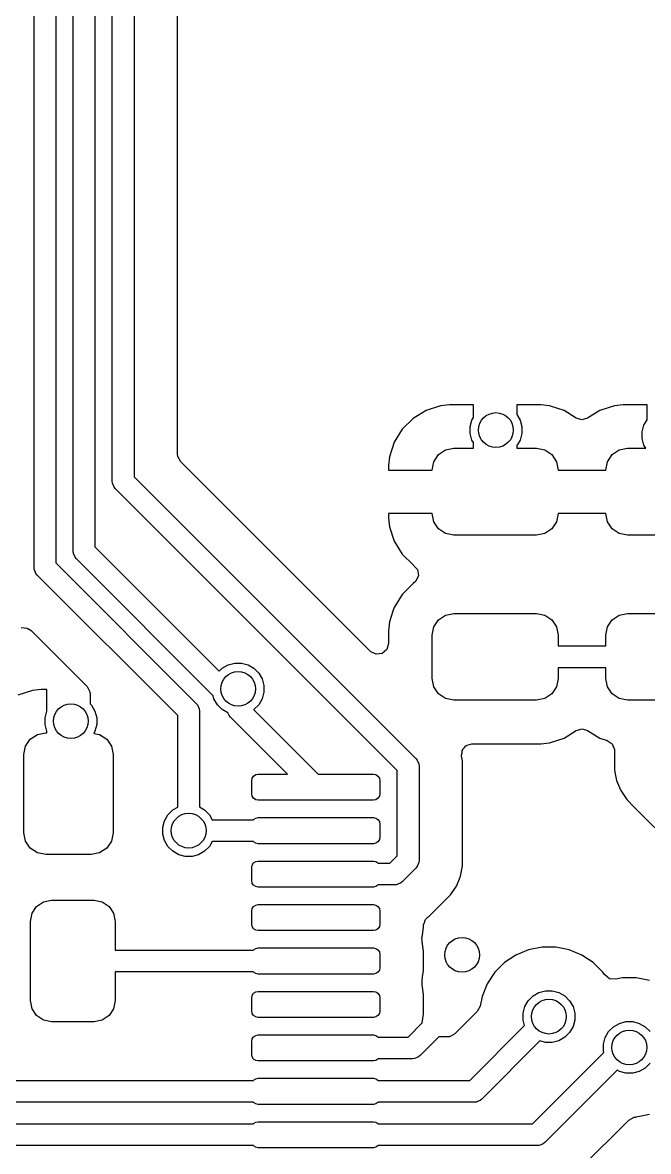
# Model space of a CAD drawing. Header units: inches. Extents: x 1.91 to 4.47, y -4.27 to -2.07.
# Drawn here: x 2.317 to 2.601, y -3.226 to -2.715 of the extents above; entities that cross this region are included whole.
import ezdxf

# ---------------------------------------------------------------- set-up
doc = ezdxf.new("R2010")
doc.units = ezdxf.units.IN
doc.header["$MEASUREMENT"] = 0
doc.layers.add('BLACK', color=250, linetype='CONTINUOUS')

msp = doc.modelspace()

# ---------------------------------------------------------------- linework, layer by layer
at = {"layer": 'BLACK', "linetype": 'CONTINUOUS'}
for p, q in [((2.32269, -2.96147), (2.32269, -2.33282)), ((2.33254, -2.33563), (2.33254, -2.95943)), ((2.34041, -2.95413), (2.34041, -2.34843)), ((2.35025, -2.35335), (2.35025, -2.9521)), ((2.35813, -2.92239), (2.35813, -2.37364)), ((2.36797, -2.37856), (2.36797, -2.92035)), ((2.38767, -2.91016), (2.38767, -2.65945)), ((2.50678, -2.88821), (2.50023, -2.89038)), ((2.51083, -2.8878), (2.50678, -2.88821)), ((2.52165, -2.8878), (2.51083, -2.8878)), ((2.51083, -2.8878), (2.51083, -2.8878)), ((2.52165, -2.89352), (2.52165, -2.8878)), ((2.55216, -2.8878), (2.54134, -2.8878)), ((2.54134, -2.8878), (2.54134, -2.89216)), ((2.55621, -2.88821), (2.55216, -2.8878)), ((2.56276, -2.89038), (2.55621, -2.88821)), ((2.55621, -2.88821), (2.55621, -2.88821)), ((2.58552, -2.88821), (2.57897, -2.89038)), ((2.58957, -2.8878), (2.58552, -2.88821)), ((2.60039, -2.8878), (2.58957, -2.8878)), ((2.58957, -2.8878), (2.58957, -2.8878)), ((2.60039, -2.89452), (2.60039, -2.8878)), ((2.49436, -2.894), (2.48948, -2.89888)), ((2.50023, -2.89038), (2.49436, -2.894)), ((2.50023, -2.89038), (2.50023, -2.89038)), ((2.52098, -2.89469), (2.52165, -2.89352)), ((2.54134, -2.89216), (2.5428, -2.89469)), ((2.5683, -2.8938), (2.56276, -2.89038)), ((2.56276, -2.89038), (2.56276, -2.89038)), ((2.57078, -2.89452), (2.5683, -2.8938)), ((2.57343, -2.8938), (2.57078, -2.89452)), ((2.57897, -2.89038), (2.57343, -2.8938)), ((2.57897, -2.89038), (2.57897, -2.89038)), ((2.59893, -2.89705), (2.60039, -2.89452)), ((2.48948, -2.89888), (2.48585, -2.90476)), ((2.52018, -2.89767), (2.52098, -2.89469)), ((2.52018, -2.90075), (2.52018, -2.89767)), ((2.5428, -2.89469), (2.5436, -2.89767)), ((2.5436, -2.89767), (2.5436, -2.90075)), ((2.59813, -2.90003), (2.59893, -2.89705)), ((2.48585, -2.90476), (2.48368, -2.91131)), ((2.48585, -2.90476), (2.48585, -2.90476)), ((2.52098, -2.90373), (2.52018, -2.90075)), ((2.52165, -2.9049), (2.52098, -2.90373)), ((2.52165, -2.90748), (2.52165, -2.9049)), ((2.5428, -2.90373), (2.54134, -2.90627)), ((2.5436, -2.90075), (2.5428, -2.90373)), ((2.59813, -2.90312), (2.59813, -2.90003)), ((2.59893, -2.90609), (2.59813, -2.90312)), ((2.50584, -2.91036), (2.50903, -2.90823)), ((2.50903, -2.90823), (2.5128, -2.90748)), ((2.5128, -2.90748), (2.52165, -2.90748)), ((2.54134, -2.90627), (2.54134, -2.90748)), ((2.54134, -2.90748), (2.5502, -2.90748)), ((2.5502, -2.90748), (2.55396, -2.90823)), ((2.55396, -2.90823), (2.55716, -2.91036)), ((2.58458, -2.91036), (2.58777, -2.90823)), ((2.58777, -2.90823), (2.59154, -2.90748)), ((2.59154, -2.90748), (2.59973, -2.90748)), ((2.59973, -2.90748), (2.59893, -2.90609)), ((2.38778, -2.9112), (2.38767, -2.91016)), ((2.3891, -2.91362), (2.38778, -2.9112)), ((2.39084, -2.91535), (2.3891, -2.91362)), ((2.48368, -2.91131), (2.48327, -2.91535)), ((2.48368, -2.91131), (2.48368, -2.91131)), ((2.50295, -2.91732), (2.5037, -2.91356)), ((2.5037, -2.91356), (2.50584, -2.91036)), ((2.55716, -2.91036), (2.55929, -2.91356)), ((2.55929, -2.91356), (2.56004, -2.91732)), ((2.58169, -2.91732), (2.58244, -2.91356)), ((2.58244, -2.91356), (2.58458, -2.91036)), ((2.47491, -2.99943), (2.39084, -2.91535)), ((2.48327, -2.91535), (2.48327, -2.91732)), ((2.48327, -2.91732), (2.50295, -2.91732)), ((2.56004, -2.91732), (2.58169, -2.91732)), ((2.35822, -2.92335), (2.35813, -2.92239)), ((2.35896, -2.92512), (2.35822, -2.92335)), ((2.35957, -2.92587), (2.35896, -2.92512)), ((2.35896, -2.92512), (2.35896, -2.92512)), ((2.36797, -2.92035), (2.49561, -3.04799)), ((2.4872, -3.0535), (2.35957, -2.92587)), ((2.50295, -2.93701), (2.48327, -2.93701)), ((2.48327, -2.93701), (2.48327, -2.93898)), ((2.48327, -2.93898), (2.48368, -2.94302)), ((2.5037, -2.94077), (2.50295, -2.93701)), ((2.56004, -2.93701), (2.55929, -2.94077)), ((2.58169, -2.93701), (2.56004, -2.93701)), ((2.58244, -2.94077), (2.58169, -2.93701)), ((2.48368, -2.94302), (2.48585, -2.94957)), ((2.50584, -2.94397), (2.5037, -2.94077)), ((2.50903, -2.9461), (2.50584, -2.94397)), ((2.55716, -2.94397), (2.55396, -2.9461)), ((2.55929, -2.94077), (2.55716, -2.94397)), ((2.58458, -2.94397), (2.58244, -2.94077)), ((2.58777, -2.9461), (2.58458, -2.94397)), ((2.48585, -2.94957), (2.48585, -2.94957)), ((2.48585, -2.94957), (2.48948, -2.95545)), ((2.5128, -2.94685), (2.50903, -2.9461)), ((2.5502, -2.94685), (2.5128, -2.94685)), ((2.55396, -2.9461), (2.5502, -2.94685)), ((2.59154, -2.94685), (2.58777, -2.9461)), ((2.62894, -2.94685), (2.59154, -2.94685)), ((2.3405, -2.95509), (2.34041, -2.95413)), ((2.34124, -2.95687), (2.3405, -2.95509)), ((2.35025, -2.9521), (2.4066, -3.00844)), ((2.48948, -2.95545), (2.49436, -2.96033)), ((2.33254, -2.95943), (2.39614, -3.02304)), ((2.34185, -2.95761), (2.34124, -2.95687)), ((2.34124, -2.95687), (2.34124, -2.95687)), ((2.40381, -3.01957), (2.34185, -2.95761)), ((2.49436, -2.96033), (2.49436, -2.96033)), ((2.49436, -2.96033), (2.49447, -2.9604)), ((2.49447, -2.9604), (2.49454, -2.96047)), ((2.49454, -2.96047), (2.49458, -2.9605)), ((2.49458, -2.9605), (2.49457, -2.96051)), ((2.49457, -2.96051), (2.49631, -2.96245)), ((2.32279, -2.96243), (2.32269, -2.96147)), ((2.32282, -2.96252), (2.32279, -2.96243)), ((2.32279, -2.96243), (2.32279, -2.96243)), ((2.32352, -2.96421), (2.32282, -2.96252)), ((2.32413, -2.96495), (2.32352, -2.96421)), ((2.32352, -2.96421), (2.32352, -2.96421)), ((2.38774, -3.02855), (2.32413, -2.96495)), ((2.49676, -2.96516), (2.49566, -2.96768)), ((2.49631, -2.96245), (2.49676, -2.96516)), ((2.49434, -2.96879), (2.48946, -2.97367)), ((2.49447, -2.96871), (2.49434, -2.96879)), ((2.49434, -2.96879), (2.49434, -2.96879)), ((2.49566, -2.96768), (2.49447, -2.96871)), ((2.48946, -2.97367), (2.48583, -2.97955)), ((2.48524, -2.98133), (2.48366, -2.98611)), ((2.48583, -2.97955), (2.48524, -2.98133)), ((2.48583, -2.97955), (2.48583, -2.97955)), ((2.48366, -2.98611), (2.48325, -2.99016)), ((2.48366, -2.98611), (2.48366, -2.98611)), ((2.48366, -2.98611), (2.48366, -2.98611)), ((2.5037, -2.98836), (2.50584, -2.98517)), ((2.50584, -2.98517), (2.50903, -2.98303)), ((2.50903, -2.98303), (2.5128, -2.98228)), ((2.5128, -2.98228), (2.5502, -2.98228)), ((2.5502, -2.98228), (2.55396, -2.98303)), ((2.55396, -2.98303), (2.55716, -2.98517)), ((2.55716, -2.98517), (2.55929, -2.98836)), ((2.58244, -2.98836), (2.58458, -2.98517)), ((2.58458, -2.98517), (2.58777, -2.98303)), ((2.58777, -2.98303), (2.59154, -2.98228)), ((2.59154, -2.98228), (2.62894, -2.98228)), ((2.31688, -2.98873), (2.31962, -2.98893)), ((2.31962, -2.98893), (2.32137, -2.99005)), ((2.32137, -2.99005), (2.3467, -3.01538)), ((2.48325, -2.99016), (2.48325, -2.99598)), ((2.50295, -2.99213), (2.5037, -2.98836)), ((2.55929, -2.98836), (2.56004, -2.99213)), ((2.58169, -2.99213), (2.58244, -2.98836)), ((2.48325, -2.99598), (2.48247, -2.99862)), ((2.50295, -3.01181), (2.50295, -2.99213)), ((2.56004, -2.99213), (2.56004, -2.99705)), ((2.58169, -2.99705), (2.58169, -2.99213)), ((2.47517, -2.99967), (2.47491, -2.99943)), ((2.47767, -3.00081), (2.47517, -2.99967)), ((2.48039, -3.00042), (2.47767, -3.00081)), ((2.48247, -2.99862), (2.48039, -3.00042)), ((2.56004, -2.99705), (2.58169, -2.99705)), ((2.4066, -3.00844), (2.40792, -3.00712)), ((2.40792, -3.00712), (2.41059, -3.00558)), ((2.41059, -3.00558), (2.41356, -3.00478)), ((2.41356, -3.00478), (2.41665, -3.00478)), ((2.41665, -3.00478), (2.41963, -3.00558)), ((2.41963, -3.00558), (2.4223, -3.00712)), ((2.4223, -3.00712), (2.42448, -3.0093)), ((2.58169, -3.00689), (2.56004, -3.00689)), ((2.56004, -3.00689), (2.56004, -3.01181)), ((2.58169, -3.01181), (2.58169, -3.00689)), ((2.42448, -3.0093), (2.42602, -3.01197)), ((2.42602, -3.01197), (2.42682, -3.01495)), ((2.5037, -3.01558), (2.50295, -3.01181)), ((2.56004, -3.01181), (2.55929, -3.01558)), ((2.58244, -3.01558), (2.58169, -3.01181)), ((2.32194, -3.01715), (2.31539, -3.01932)), ((2.32598, -3.01673), (2.32194, -3.01715)), ((2.32599, -3.01673), (2.32598, -3.01673)), ((2.32844, -3.01673), (2.32599, -3.01673)), ((2.32844, -3.02663), (2.32844, -3.01673)), ((2.32844, -3.01673), (2.32844, -3.01673)), ((2.3467, -3.01538), (2.34802, -3.0178)), ((2.42682, -3.01495), (2.42682, -3.01803)), ((2.50584, -3.01877), (2.5037, -3.01558)), ((2.55929, -3.01558), (2.55716, -3.01877)), ((2.58458, -3.01877), (2.58244, -3.01558)), ((2.34802, -3.0178), (2.34813, -3.01884)), ((2.34813, -3.01884), (2.34813, -3.0233)), ((2.40419, -3.02101), (2.40381, -3.01957)), ((2.40574, -3.02368), (2.40419, -3.02101)), ((2.42602, -3.02101), (2.42448, -3.02368)), ((2.42682, -3.01803), (2.42602, -3.02101)), ((2.50903, -3.0209), (2.50584, -3.01877)), ((2.5128, -3.02165), (2.50903, -3.0209)), ((2.5502, -3.02165), (2.5128, -3.02165)), ((2.55396, -3.0209), (2.5502, -3.02165)), ((2.55716, -3.01877), (2.55396, -3.0209)), ((2.58777, -3.0209), (2.58458, -3.01877)), ((2.59154, -3.02165), (2.58777, -3.0209)), ((2.60531, -3.02165), (2.59154, -3.02165)), ((2.32766, -3.02956), (2.32844, -3.02663)), ((2.34813, -3.0233), (2.34874, -3.02391)), ((2.34874, -3.02391), (2.35028, -3.02658)), ((2.35028, -3.02658), (2.35108, -3.02956)), ((2.39614, -3.02304), (2.39675, -3.02378)), ((2.39675, -3.02378), (2.39675, -3.02378)), ((2.39675, -3.02378), (2.39748, -3.02556)), ((2.39748, -3.02556), (2.39758, -3.02652)), ((2.39758, -3.02652), (2.39758, -3.06999)), ((2.40792, -3.02586), (2.40574, -3.02368)), ((2.41051, -3.02736), (2.40792, -3.02586)), ((2.41101, -3.02857), (2.41051, -3.02736)), ((2.4223, -3.02586), (2.42217, -3.02593)), ((2.42217, -3.02593), (2.45135, -3.05512)), ((2.42448, -3.02368), (2.4223, -3.02586)), ((2.32766, -3.03264), (2.32766, -3.02956)), ((2.32844, -3.03557), (2.32766, -3.03264)), ((2.35108, -3.03264), (2.35028, -3.03562)), ((2.35108, -3.02956), (2.35108, -3.03264)), ((2.38774, -3.07006), (2.38774, -3.02855)), ((2.41163, -3.02931), (2.41101, -3.02857)), ((2.41101, -3.02857), (2.41101, -3.02857)), ((2.43743, -3.05512), (2.41163, -3.02931)), ((2.32099, -3.0393), (2.32419, -3.03717)), ((2.32419, -3.03717), (2.32795, -3.03642)), ((2.32795, -3.03642), (2.32844, -3.03642)), ((2.32844, -3.03642), (2.32844, -3.03557)), ((2.35028, -3.03562), (2.3497, -3.03663)), ((2.3497, -3.03663), (2.35239, -3.03717)), ((2.35239, -3.03717), (2.35558, -3.0393)), ((2.56277, -3.03877), (2.5683, -3.03536)), ((2.5683, -3.03536), (2.57096, -3.03463)), ((2.57096, -3.03463), (2.57343, -3.03536)), ((2.57343, -3.03536), (2.57896, -3.03877)), ((2.31811, -3.04626), (2.31886, -3.04249)), ((2.31886, -3.04249), (2.32099, -3.0393)), ((2.35558, -3.0393), (2.35772, -3.04249)), ((2.35772, -3.04249), (2.35846, -3.04626)), ((2.51767, -3.04311), (2.51832, -3.04228)), ((2.51832, -3.04228), (2.51864, -3.04217)), ((2.51864, -3.04217), (2.51889, -3.04193)), ((2.51889, -3.04193), (2.51992, -3.04172)), ((2.51992, -3.04172), (2.52091, -3.04137)), ((2.52091, -3.04137), (2.52117, -3.04136)), ((2.52117, -3.04136), (2.55217, -3.04136)), ((2.55217, -3.04136), (2.55621, -3.04094)), ((2.55217, -3.04136), (2.55217, -3.04136)), ((2.55621, -3.04094), (2.56277, -3.03877)), ((2.57896, -3.03877), (2.58226, -3.03987)), ((2.58226, -3.03987), (2.58453, -3.04143)), ((2.58453, -3.04143), (2.58558, -3.04397)), ((2.31811, -3.08169), (2.31811, -3.04626)), ((2.35846, -3.04626), (2.35846, -3.08169)), ((2.49561, -3.04799), (2.49622, -3.04873)), ((2.5163, -3.04652), (2.51654, -3.0455)), ((2.51632, -3.04686), (2.5163, -3.04652)), ((2.51675, -3.04904), (2.51632, -3.04686)), ((2.51654, -3.0455), (2.51663, -3.04445)), ((2.51663, -3.04445), (2.51684, -3.04418)), ((2.51684, -3.04418), (2.51692, -3.04384)), ((2.51692, -3.04384), (2.51767, -3.04311)), ((2.58558, -3.04397), (2.58561, -3.0445)), ((2.58561, -3.0445), (2.58561, -3.04843)), ((2.49622, -3.04873), (2.49695, -3.05051)), ((2.49695, -3.05051), (2.49705, -3.05147)), ((2.49705, -3.05147), (2.49705, -3.09417)), ((2.51675, -3.05389), (2.51675, -3.04904)), ((2.58561, -3.04843), (2.58561, -3.05328)), ((2.42126, -3.05807), (2.42148, -3.05694)), ((2.42126, -3.06398), (2.42126, -3.05807)), ((2.42148, -3.05694), (2.42212, -3.05598)), ((2.42212, -3.05598), (2.42308, -3.05534)), ((2.42308, -3.05534), (2.42421, -3.05512)), ((2.42421, -3.05512), (2.43743, -3.05512)), ((2.45135, -3.05512), (2.47638, -3.05512)), ((2.47638, -3.05512), (2.47751, -3.05534)), ((2.47751, -3.05534), (2.47847, -3.05598)), ((2.47847, -3.05598), (2.47911, -3.05694)), ((2.47911, -3.05694), (2.47933, -3.05807)), ((2.47933, -3.05807), (2.47933, -3.06398)), ((2.4872, -3.09213), (2.4872, -3.0535)), ((2.51675, -3.09659), (2.51675, -3.05389)), ((2.51675, -3.05389), (2.51675, -3.05389)), ((2.58561, -3.05328), (2.58561, -3.05328)), ((2.58561, -3.05328), (2.58561, -3.05328)), ((2.58561, -3.05328), (2.58576, -3.05406)), ((2.58576, -3.05406), (2.58576, -3.05406)), ((2.58576, -3.05406), (2.58579, -3.05418)), ((2.58579, -3.05418), (2.58656, -3.05804)), ((2.58656, -3.05804), (2.58697, -3.05905)), ((2.58697, -3.05905), (2.58787, -3.0612)), ((2.58787, -3.0612), (2.58841, -3.06252)), ((2.58841, -3.06252), (2.58903, -3.06345)), ((2.58903, -3.06345), (2.58903, -3.06345)), ((2.58903, -3.06345), (2.59111, -3.06656)), ((2.42148, -3.06511), (2.42126, -3.06398)), ((2.42212, -3.06606), (2.42148, -3.06511)), ((2.42308, -3.0667), (2.42212, -3.06606)), ((2.42421, -3.06693), (2.42308, -3.0667)), ((2.47638, -3.06693), (2.42421, -3.06693)), ((2.47751, -3.0667), (2.47638, -3.06693)), ((2.47847, -3.06606), (2.47751, -3.0667)), ((2.47911, -3.06511), (2.47847, -3.06606)), ((2.47933, -3.06398), (2.47911, -3.06511)), ((2.59111, -3.06656), (2.59111, -3.06656)), ((2.59111, -3.06656), (2.59471, -3.07016)), ((2.3818, -3.07619), (2.38335, -3.07352)), ((2.38335, -3.07352), (2.38553, -3.07134)), ((2.38553, -3.07134), (2.38774, -3.07006)), ((2.39758, -3.06999), (2.39991, -3.07134)), ((2.39991, -3.07134), (2.40209, -3.07352)), ((2.40209, -3.07352), (2.4034, -3.07579)), ((2.59471, -3.07016), (2.59471, -3.07016)), ((2.59471, -3.07016), (2.62096, -3.09641)), ((2.38101, -3.07917), (2.3818, -3.07619)), ((2.4034, -3.07579), (2.42204, -3.07579)), ((2.42204, -3.07579), (2.42212, -3.07567)), ((2.42212, -3.07567), (2.42308, -3.07503)), ((2.42308, -3.07503), (2.42421, -3.0748)), ((2.42421, -3.0748), (2.47638, -3.0748)), ((2.47638, -3.0748), (2.47751, -3.07503)), ((2.47751, -3.07503), (2.47847, -3.07567)), ((2.47847, -3.07567), (2.47911, -3.07663)), ((2.47911, -3.07663), (2.47933, -3.07776)), ((2.47933, -3.07776), (2.47933, -3.08366)), ((2.31886, -3.08546), (2.31811, -3.08169)), ((2.35846, -3.08169), (2.35772, -3.08546)), ((2.38101, -3.08225), (2.38101, -3.07917)), ((2.3818, -3.08523), (2.38101, -3.08225)), ((2.47933, -3.08366), (2.47911, -3.08479)), ((2.32099, -3.08865), (2.31886, -3.08546)), ((2.32419, -3.09079), (2.32099, -3.08865)), ((2.35558, -3.08865), (2.35239, -3.09079)), ((2.35772, -3.08546), (2.35558, -3.08865)), ((2.38335, -3.0879), (2.3818, -3.08523)), ((2.38553, -3.09008), (2.38335, -3.0879)), ((2.40209, -3.0879), (2.39991, -3.09008)), ((2.4034, -3.08563), (2.40209, -3.0879)), ((2.42204, -3.08563), (2.4034, -3.08563)), ((2.42212, -3.08575), (2.42204, -3.08563)), ((2.42308, -3.08639), (2.42212, -3.08575)), ((2.42421, -3.08661), (2.42308, -3.08639)), ((2.47638, -3.08661), (2.42421, -3.08661)), ((2.47751, -3.08639), (2.47638, -3.08661)), ((2.47847, -3.08575), (2.47751, -3.08639)), ((2.47911, -3.08479), (2.47847, -3.08575)), ((2.32795, -3.09154), (2.32419, -3.09079)), ((2.34862, -3.09154), (2.32795, -3.09154)), ((2.35239, -3.09079), (2.34862, -3.09154)), ((2.3882, -3.09162), (2.38553, -3.09008)), ((2.39117, -3.09242), (2.3882, -3.09162)), ((2.39426, -3.09242), (2.39117, -3.09242)), ((2.39724, -3.09162), (2.39426, -3.09242)), ((2.39991, -3.09008), (2.39724, -3.09162)), ((2.48386, -3.09547), (2.4872, -3.09213)), ((2.42126, -3.09744), (2.42148, -3.09631)), ((2.42126, -3.10335), (2.42126, -3.09744)), ((2.42148, -3.09631), (2.42212, -3.09535)), ((2.42212, -3.09535), (2.42308, -3.09471)), ((2.42308, -3.09471), (2.42421, -3.09449)), ((2.42421, -3.09449), (2.47638, -3.09449)), ((2.47638, -3.09449), (2.47751, -3.09471)), ((2.47751, -3.09471), (2.47847, -3.09535)), ((2.47847, -3.09535), (2.47855, -3.09547)), ((2.47855, -3.09547), (2.48386, -3.09547)), ((2.49561, -3.09765), (2.48938, -3.10387)), ((2.49622, -3.0969), (2.49561, -3.09765)), ((2.49695, -3.09513), (2.49622, -3.0969)), ((2.49705, -3.09417), (2.49695, -3.09513)), ((2.49695, -3.09513), (2.49695, -3.09513)), ((2.51581, -3.10135), (2.51675, -3.09659)), ((2.42148, -3.10448), (2.42126, -3.10335)), ((2.48938, -3.10387), (2.48863, -3.10449)), ((2.51395, -3.10583), (2.51532, -3.10253)), ((2.51532, -3.10253), (2.51581, -3.10135)), ((2.42212, -3.10543), (2.42148, -3.10448)), ((2.42308, -3.10607), (2.42212, -3.10543)), ((2.42421, -3.1063), (2.42308, -3.10607)), ((2.47638, -3.1063), (2.42421, -3.1063)), ((2.47751, -3.10607), (2.47638, -3.1063)), ((2.47847, -3.10543), (2.47751, -3.10607)), ((2.47855, -3.10531), (2.47847, -3.10543)), ((2.4859, -3.10531), (2.47855, -3.10531)), ((2.48686, -3.10522), (2.4859, -3.10531)), ((2.48776, -3.10484), (2.48686, -3.10522)), ((2.48686, -3.10522), (2.48686, -3.10522)), ((2.48863, -3.10449), (2.48776, -3.10484)), ((2.48863, -3.10449), (2.48863, -3.10449)), ((2.51125, -3.10986), (2.51395, -3.10583)), ((2.51395, -3.10583), (2.51395, -3.10583)), ((2.32387, -3.11502), (2.32699, -3.11294)), ((2.32699, -3.11294), (2.33066, -3.1122)), ((2.33066, -3.1122), (2.34985, -3.1122)), ((2.34985, -3.1122), (2.35352, -3.11294)), ((2.35352, -3.11294), (2.35664, -3.11502)), ((2.42212, -3.11504), (2.42308, -3.1144)), ((2.42308, -3.1144), (2.42421, -3.11417)), ((2.42421, -3.11417), (2.47638, -3.11417)), ((2.47638, -3.11417), (2.47751, -3.1144)), ((2.47751, -3.1144), (2.47847, -3.11504)), ((2.5053, -3.11581), (2.50782, -3.11329)), ((2.50782, -3.11329), (2.51125, -3.10986)), ((2.50782, -3.11329), (2.50782, -3.11329)), ((2.32106, -3.1218), (2.32179, -3.11813)), ((2.32179, -3.11813), (2.32387, -3.11502)), ((2.35664, -3.11502), (2.35872, -3.11813)), ((2.35872, -3.11813), (2.35945, -3.1218)), ((2.42126, -3.11713), (2.42148, -3.116)), ((2.42126, -3.12303), (2.42126, -3.11713)), ((2.42148, -3.116), (2.42212, -3.11504)), ((2.47847, -3.11504), (2.47911, -3.116)), ((2.47911, -3.116), (2.47933, -3.11713)), ((2.47933, -3.11713), (2.47933, -3.12303)), ((2.50121, -3.11978), (2.5016, -3.11952)), ((2.5016, -3.11952), (2.50503, -3.11609)), ((2.50503, -3.11609), (2.5053, -3.11581)), ((2.50503, -3.11609), (2.50503, -3.11609)), ((2.5053, -3.11581), (2.5053, -3.11581)), ((2.32106, -3.15773), (2.32106, -3.1218)), ((2.35945, -3.1218), (2.35945, -3.13484)), ((2.42148, -3.12416), (2.42126, -3.12303)), ((2.42212, -3.12512), (2.42148, -3.12416)), ((2.47911, -3.12416), (2.47847, -3.12512)), ((2.47933, -3.12303), (2.47911, -3.12416)), ((2.49845, -3.12895), (2.49904, -3.12452)), ((2.49904, -3.12357), (2.49906, -3.12331)), ((2.49904, -3.12452), (2.49904, -3.12357)), ((2.49906, -3.12331), (2.4995, -3.12227)), ((2.4995, -3.12227), (2.49981, -3.1212)), ((2.49981, -3.1212), (2.50004, -3.12097)), ((2.50004, -3.12097), (2.50013, -3.12077)), ((2.50013, -3.12077), (2.50048, -3.12053)), ((2.50048, -3.12053), (2.50121, -3.11978)), ((2.42308, -3.12576), (2.42212, -3.12512)), ((2.42421, -3.12598), (2.42308, -3.12576)), ((2.47638, -3.12598), (2.42421, -3.12598)), ((2.47751, -3.12576), (2.47638, -3.12598)), ((2.47847, -3.12512), (2.47751, -3.12576)), ((2.49839, -3.12938), (2.49844, -3.12898)), ((2.49848, -3.13057), (2.49839, -3.12938)), ((2.49844, -3.12898), (2.49845, -3.12895)), ((2.35945, -3.13484), (2.42204, -3.13484)), ((2.42204, -3.13484), (2.42212, -3.13472)), ((2.42212, -3.13472), (2.42308, -3.13408)), ((2.42308, -3.13408), (2.42421, -3.13386)), ((2.42421, -3.13386), (2.47638, -3.13386)), ((2.47638, -3.13386), (2.47751, -3.13408)), ((2.47751, -3.13408), (2.47847, -3.13472)), ((2.47847, -3.13472), (2.47911, -3.13568)), ((2.49841, -3.13058), (2.49848, -3.13057)), ((2.49845, -3.1309), (2.49841, -3.13058)), ((2.49904, -3.13533), (2.49845, -3.1309)), ((2.49845, -3.1309), (2.49845, -3.1309)), ((2.5467, -3.13467), (2.54096, -3.13705)), ((2.55279, -3.13346), (2.5467, -3.13467)), ((2.5467, -3.13467), (2.5467, -3.13467)), ((2.559, -3.13346), (2.55279, -3.13346)), ((2.55279, -3.13346), (2.55279, -3.13346)), ((2.56508, -3.13467), (2.559, -3.13346)), ((2.559, -3.13346), (2.559, -3.13346)), ((2.57082, -3.13705), (2.56508, -3.13467)), ((2.56508, -3.13467), (2.56508, -3.13467)), ((2.47911, -3.13568), (2.47933, -3.13681)), ((2.47933, -3.13681), (2.47933, -3.14272)), ((2.49904, -3.1442), (2.49904, -3.13533)), ((2.54096, -3.13705), (2.5358, -3.14049)), ((2.54096, -3.13705), (2.54096, -3.13705)), ((2.57598, -3.14049), (2.57082, -3.13705)), ((2.57082, -3.13705), (2.57082, -3.13705)), ((2.42204, -3.14469), (2.35945, -3.14469)), ((2.35945, -3.14469), (2.35945, -3.15773)), ((2.42212, -3.1448), (2.42204, -3.14469)), ((2.42308, -3.14544), (2.42212, -3.1448)), ((2.47847, -3.1448), (2.47751, -3.14544)), ((2.47911, -3.14385), (2.47847, -3.1448)), ((2.47933, -3.14272), (2.47911, -3.14385)), ((2.4987, -3.14675), (2.49904, -3.1442)), ((2.53141, -3.14488), (2.52796, -3.15005)), ((2.5358, -3.14049), (2.53141, -3.14488)), ((2.53141, -3.14488), (2.53141, -3.14488)), ((2.5358, -3.14049), (2.5358, -3.14049)), ((2.58037, -3.14488), (2.57598, -3.14049)), ((2.57598, -3.14049), (2.57598, -3.14049)), ((2.58108, -3.14595), (2.58037, -3.14488)), ((2.58037, -3.14488), (2.58037, -3.14488)), ((2.42421, -3.14567), (2.42308, -3.14544)), ((2.47638, -3.14567), (2.42421, -3.14567)), ((2.47751, -3.14544), (2.47638, -3.14567)), ((2.49841, -3.14895), (2.4987, -3.14675)), ((2.49853, -3.14896), (2.49841, -3.14895)), ((2.49841, -3.15026), (2.49853, -3.15025)), ((2.49845, -3.15058), (2.49841, -3.15026)), ((2.49853, -3.15025), (2.49853, -3.14896)), ((2.52796, -3.15005), (2.52559, -3.15578)), ((2.52796, -3.15005), (2.52796, -3.15005)), ((2.58118, -3.14609), (2.58108, -3.14595)), ((2.58335, -3.14778), (2.58118, -3.14609)), ((2.58609, -3.14802), (2.58335, -3.14778)), ((2.58921, -3.1474), (2.58609, -3.14802)), ((2.59542, -3.1474), (2.58921, -3.1474)), ((2.58921, -3.1474), (2.58921, -3.1474)), ((2.6015, -3.14861), (2.59542, -3.1474)), ((2.59542, -3.1474), (2.59542, -3.1474)), ((2.42126, -3.1565), (2.42148, -3.15537)), ((2.42148, -3.15537), (2.42212, -3.15441)), ((2.42212, -3.15441), (2.42308, -3.15377)), ((2.42308, -3.15377), (2.42421, -3.15354)), ((2.42421, -3.15354), (2.47638, -3.15354)), ((2.47638, -3.15354), (2.47751, -3.15377)), ((2.47751, -3.15377), (2.47847, -3.15441)), ((2.47847, -3.15441), (2.47911, -3.15537)), ((2.47911, -3.15537), (2.47933, -3.1565)), ((2.49904, -3.15501), (2.49845, -3.15058)), ((2.49845, -3.15058), (2.49845, -3.15058)), ((2.49904, -3.16389), (2.49904, -3.15501)), ((2.5487, -3.1556), (2.55137, -3.15406)), ((2.55137, -3.15406), (2.55435, -3.15326)), ((2.55435, -3.15326), (2.55743, -3.15326)), ((2.55743, -3.15326), (2.56041, -3.15406)), ((2.56041, -3.15406), (2.56308, -3.1556)), ((2.32179, -3.1614), (2.32106, -3.15773)), ((2.35945, -3.15773), (2.35872, -3.1614)), ((2.42126, -3.1624), (2.42126, -3.1565)), ((2.47933, -3.1565), (2.47933, -3.1624)), ((2.52472, -3.16016), (2.52344, -3.1626)), ((2.52559, -3.15578), (2.52472, -3.16016)), ((2.52559, -3.15578), (2.52559, -3.15578)), ((2.54418, -3.16343), (2.54498, -3.16045)), ((2.54498, -3.16045), (2.54652, -3.15778)), ((2.54652, -3.15778), (2.5487, -3.1556)), ((2.56308, -3.1556), (2.56526, -3.15778)), ((2.56526, -3.15778), (2.5668, -3.16045)), ((2.5668, -3.16045), (2.5676, -3.16343)), ((2.32387, -3.16451), (2.32179, -3.1614)), ((2.32699, -3.16659), (2.32387, -3.16451)), ((2.35664, -3.16451), (2.35352, -3.16659)), ((2.35872, -3.1614), (2.35664, -3.16451)), ((2.42148, -3.16353), (2.42126, -3.1624)), ((2.42212, -3.16449), (2.42148, -3.16353)), ((2.42308, -3.16513), (2.42212, -3.16449)), ((2.42421, -3.16535), (2.42308, -3.16513)), ((2.47638, -3.16535), (2.42421, -3.16535)), ((2.47751, -3.16513), (2.47638, -3.16535)), ((2.47847, -3.16449), (2.47751, -3.16513)), ((2.47911, -3.16353), (2.47847, -3.16449)), ((2.47933, -3.1624), (2.47911, -3.16353)), ((2.49853, -3.16774), (2.49904, -3.16389)), ((2.52338, -3.16266), (2.51328, -3.17276)), ((2.52344, -3.1626), (2.52338, -3.16266)), ((2.54418, -3.16652), (2.54418, -3.16343)), ((2.5676, -3.16343), (2.5676, -3.16652)), ((2.33066, -3.16732), (2.32699, -3.16659)), ((2.34985, -3.16732), (2.33066, -3.16732)), ((2.35352, -3.16659), (2.34985, -3.16732)), ((2.49206, -3.17421), (2.49853, -3.16774)), ((2.52001, -3.1939), (2.54486, -3.16905)), ((2.54486, -3.16905), (2.54418, -3.16652)), ((2.5668, -3.16949), (2.56526, -3.17216)), ((2.5676, -3.16652), (2.5668, -3.16949)), ((2.58294, -3.17173), (2.58512, -3.16955)), ((2.58512, -3.16955), (2.58779, -3.16801)), ((2.58779, -3.16801), (2.59077, -3.16721)), ((2.59077, -3.16721), (2.59385, -3.16721)), ((2.59385, -3.16721), (2.59683, -3.16801)), ((2.59683, -3.16801), (2.5995, -3.16955)), ((2.5995, -3.16955), (2.60168, -3.17173)), ((2.42126, -3.17618), (2.42148, -3.17505)), ((2.42148, -3.17505), (2.42212, -3.17409)), ((2.42212, -3.17409), (2.42308, -3.17345)), ((2.42308, -3.17345), (2.42421, -3.17323)), ((2.42421, -3.17323), (2.47638, -3.17323)), ((2.47638, -3.17323), (2.47751, -3.17345)), ((2.47751, -3.17345), (2.47847, -3.17409)), ((2.47847, -3.17409), (2.47855, -3.17421)), ((2.47855, -3.17421), (2.49206, -3.17421)), ((2.506, -3.17419), (2.49757, -3.18261)), ((2.50982, -3.17419), (2.506, -3.17419)), ((2.51086, -3.17408), (2.50982, -3.17419)), ((2.51096, -3.17403), (2.51086, -3.17408)), ((2.5112, -3.174), (2.51096, -3.17403)), ((2.51222, -3.17334), (2.5112, -3.174)), ((2.51328, -3.17276), (2.51222, -3.17334)), ((2.56041, -3.17589), (2.55743, -3.17668)), ((2.56308, -3.17434), (2.56041, -3.17589)), ((2.56526, -3.17216), (2.56308, -3.17434)), ((2.5806, -3.17738), (2.5814, -3.1744)), ((2.5814, -3.1744), (2.58294, -3.17173)), ((2.42126, -3.18209), (2.42126, -3.17618)), ((2.55182, -3.17601), (2.52553, -3.2023)), ((2.55435, -3.17668), (2.55182, -3.17601)), ((2.55743, -3.17668), (2.55435, -3.17668)), ((2.5806, -3.18046), (2.5806, -3.17738)), ((2.58082, -3.18127), (2.5806, -3.18046)), ((2.42148, -3.18322), (2.42126, -3.18209)), ((2.42212, -3.18417), (2.42148, -3.18322)), ((2.42308, -3.18481), (2.42212, -3.18417)), ((2.42421, -3.18504), (2.42308, -3.18481)), ((2.47638, -3.18504), (2.42421, -3.18504)), ((2.47751, -3.18481), (2.47638, -3.18504)), ((2.47847, -3.18417), (2.47751, -3.18481)), ((2.47855, -3.18406), (2.47847, -3.18417)), ((2.49409, -3.18406), (2.47855, -3.18406)), ((2.49505, -3.18396), (2.49409, -3.18406)), ((2.49578, -3.18366), (2.49505, -3.18396)), ((2.49505, -3.18396), (2.49505, -3.18396)), ((2.49683, -3.18323), (2.49578, -3.18366)), ((2.49757, -3.18261), (2.49683, -3.18323)), ((2.49683, -3.18323), (2.49683, -3.18323)), ((2.54851, -3.21358), (2.58082, -3.18127)), ((2.60168, -3.18611), (2.5995, -3.18829)), ((2.58677, -3.18924), (2.55403, -3.22198)), ((2.58779, -3.18983), (2.58677, -3.18924)), ((2.59077, -3.19063), (2.58779, -3.18983)), ((2.59385, -3.19063), (2.59077, -3.19063)), ((2.59683, -3.18983), (2.59385, -3.19063)), ((2.5995, -3.18829), (2.59683, -3.18983)), ((2.24338, -3.1939), (2.42204, -3.1939)), ((2.42204, -3.1939), (2.42212, -3.19378)), ((2.42212, -3.19378), (2.42308, -3.19314)), ((2.42308, -3.19314), (2.42421, -3.19291)), ((2.42421, -3.19291), (2.47638, -3.19291)), ((2.47638, -3.19291), (2.47751, -3.19314)), ((2.47751, -3.19314), (2.47847, -3.19378)), ((2.47847, -3.19378), (2.47855, -3.1939)), ((2.47855, -3.1939), (2.52001, -3.1939)), ((2.42204, -3.20374), (2.24134, -3.20374)), ((2.42212, -3.20386), (2.42204, -3.20374)), ((2.42308, -3.2045), (2.42212, -3.20386)), ((2.42421, -3.20472), (2.42308, -3.2045)), ((2.47638, -3.20472), (2.42421, -3.20472)), ((2.47751, -3.2045), (2.47638, -3.20472)), ((2.47847, -3.20386), (2.47751, -3.2045)), ((2.47855, -3.20374), (2.47847, -3.20386)), ((2.52205, -3.20374), (2.47855, -3.20374)), ((2.52301, -3.20365), (2.52205, -3.20374)), ((2.52353, -3.20343), (2.52301, -3.20365)), ((2.52301, -3.20365), (2.52301, -3.20365)), ((2.52478, -3.20291), (2.52353, -3.20343)), ((2.52553, -3.2023), (2.52478, -3.20291)), ((2.52478, -3.20291), (2.52478, -3.20291)), ((2.59201, -3.21186), (2.59443, -3.21054)), ((2.59443, -3.21054), (2.59518, -3.21046)), ((2.59518, -3.21046), (2.59542, -3.21043)), ((2.59518, -3.21046), (2.59518, -3.21046)), ((2.59542, -3.21043), (2.6015, -3.20922)), ((2.59542, -3.21043), (2.59542, -3.21043)), ((2.23801, -3.21358), (2.42204, -3.21358)), ((2.42204, -3.21358), (2.42212, -3.21346)), ((2.42212, -3.21346), (2.42308, -3.21282)), ((2.42308, -3.21282), (2.42421, -3.2126)), ((2.42421, -3.2126), (2.47638, -3.2126)), ((2.47638, -3.2126), (2.47751, -3.21282)), ((2.47751, -3.21282), (2.47847, -3.21346)), ((2.47847, -3.21346), (2.47855, -3.21358)), ((2.47855, -3.21358), (2.54851, -3.21358)), ((2.57008, -3.2338), (2.59201, -3.21186)), ((2.55403, -3.22198), (2.55328, -3.2226)), ((2.42204, -3.22343), (2.23597, -3.22343)), ((2.42212, -3.22354), (2.42204, -3.22343)), ((2.42308, -3.22418), (2.42212, -3.22354)), ((2.42421, -3.22441), (2.42308, -3.22418)), ((2.47638, -3.22441), (2.42421, -3.22441)), ((2.47751, -3.22418), (2.47638, -3.22441)), ((2.47847, -3.22354), (2.47751, -3.22418)), ((2.47855, -3.22343), (2.47847, -3.22354)), ((2.55055, -3.22343), (2.47855, -3.22343)), ((2.55151, -3.22333), (2.55055, -3.22343)), ((2.55224, -3.22303), (2.55151, -3.22333)), ((2.55151, -3.22333), (2.55151, -3.22333)), ((2.55328, -3.2226), (2.55224, -3.22303)), ((2.55328, -3.2226), (2.55328, -3.2226))]:
    msp.add_line(p, q, dxfattribs=at)
at = {"layer": 'BLACK'}
for centre in [(2.53189, -2.89921), (2.41511, -3.01649), (2.33937, -3.0311), (2.39272, -3.08071), (2.51654, -3.13701), (2.55589, -3.16497), (2.59231, -3.17892)]:
    msp.add_circle(centre, 0.00787, dxfattribs=at)
at = {"layer": 'WHITE'}
for centre in [(2.53189, -2.89921), (2.41511, -3.01649), (2.33937, -3.0311), (2.39272, -3.08071), (2.51654, -3.13701), (2.55589, -3.16497), (2.59231, -3.17892)]:
    msp.add_circle(centre, 0.00787, dxfattribs=at)

doc.saveas('drawing.dxf')
